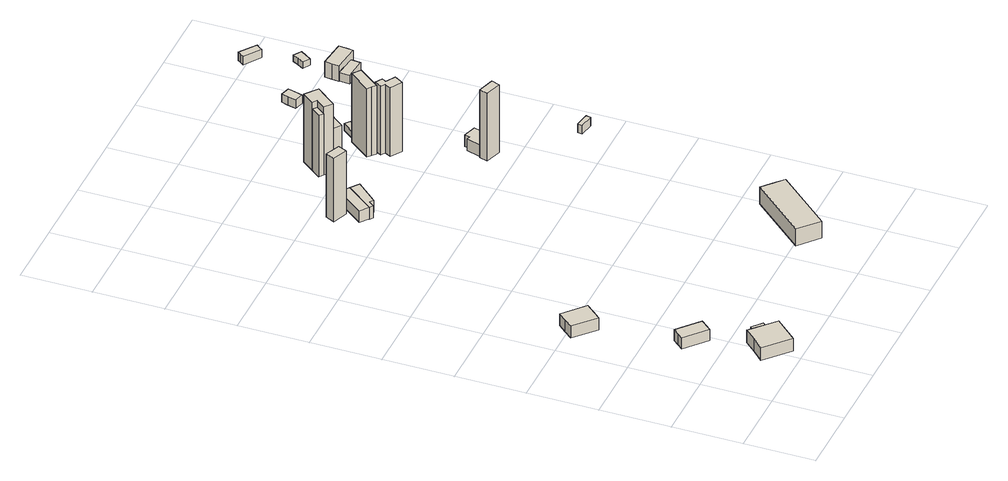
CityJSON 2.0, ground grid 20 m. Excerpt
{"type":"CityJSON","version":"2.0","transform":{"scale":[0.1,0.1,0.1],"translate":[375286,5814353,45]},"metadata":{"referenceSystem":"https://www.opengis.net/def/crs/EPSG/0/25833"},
"CityObjects":{
"building1":{"type":"Building","attributes":{"Gemeindeschluessel":"11000005","BezugspunktDach":"2200","function":"31001_1010","measuredHeight":4.21,"storeysAboveGround":1},"address":[{"country":"Germany","locality":"Berlin","thoroughfareNumber":"213","thoroughfareName":"Kladower Damm"}],"geometry":[{"type":"Solid","lod":"1","boundaries":[[[[0,1,2,3,4,5,6]],[[7,8,9,10,11,12,13]],[[7,13,6,5]],[[8,7,5,4]],[[9,8,4,3]],[[10,9,3,2]],[[11,10,2,1]],[[12,11,1,0]],[[13,12,0,6]]]]}]},
"building2":{"type":"Building","attributes":{"Gemeindeschluessel":"11000005","BezugspunktDach":"2200","function":"31001_2074","measuredHeight":3.84,"storeysAboveGround":1},"address":[{"country":"Germany","locality":"Berlin","thoroughfareNumber":"213 (2)","thoroughfareName":"Kladower Damm"}],"geometry":[{"type":"Solid","lod":"1","boundaries":[[[[14,15,16,17,18]],[[19,20,21,22,23]],[[19,23,18,17]],[[20,19,17,16]],[[21,20,16,15]],[[22,21,15,14]],[[23,22,14,18]]]]}]},
"building3":{"type":"Building","attributes":{"Gemeindeschluessel":"11000005","BezugspunktDach":"2200","function":"51009_1610","measuredHeight":3.18,"storeysAboveGround":0},"address":[{"country":"Germany","locality":"Berlin"}],"geometry":[{"type":"Solid","lod":"1","boundaries":[[[[24,25,26,27]],[[28,29,10,9]],[[28,9,27,26]],[[29,28,26,25]],[[10,29,25,24]],[[9,10,24,27]]]]}]},
"building4":{"type":"Building","attributes":{"Gemeindeschluessel":"11000005","BezugspunktDach":"2200","function":"31001_2081","measuredHeight":4.23,"storeysAboveGround":1},"address":[{"country":"Germany","locality":"Berlin","thoroughfareNumber":"213 (1)","thoroughfareName":"Kladower Damm"}],"geometry":[{"type":"Solid","lod":"1","boundaries":[[[[30,31,32,33,34,35]],[[36,37,38,39,40,41]],[[36,41,35,34]],[[37,36,34,33]],[[38,37,33,32]],[[39,38,32,31]],[[40,39,31,30]],[[41,40,30,35]]]]}]},
"building5":{"type":"Building","attributes":{"Gemeindeschluessel":"11000005","BezugspunktDach":"2200","function":"51009_1611","measuredHeight":20.14,"storeysAboveGround":0},"address":[{"country":"Germany","locality":"Berlin"}],"geometry":[{"type":"Solid","lod":"1","boundaries":[[[[42,43,44,45]],[[46,47,48,49]],[[46,49,45,44]],[[47,46,44,43]],[[48,47,43,42]],[[49,48,42,45]]]]}]},
"building6":{"type":"Building","attributes":{"Gemeindeschluessel":"11000005","BezugspunktDach":"2200","function":"31001_1312","measuredHeight":3.66,"storeysAboveGround":1},"address":[{"country":"Germany","locality":"Berlin","thoroughfareNumber":"199 (2)","thoroughfareName":"Kladower Damm"}],"geometry":[{"type":"Solid","lod":"1","boundaries":[[[[50,51,52,53]],[[54,55,56,57]],[[54,57,53,52]],[[55,54,52,51]],[[56,55,51,50]],[[57,56,50,53]]]]}]},
"building7":{"type":"Building","attributes":{"Gemeindeschluessel":"11000005","BezugspunktDach":"2200","function":"51009_1610","measuredHeight":3.73,"storeysAboveGround":0},"address":[{"country":"Germany","locality":"Berlin"}],"geometry":[{"type":"Solid","lod":"1","boundaries":[[[[58,59,60,61,51,50]],[[62,63,64,65,66,67]],[[62,67,50,51]],[[63,62,51,61]],[[64,63,61,60]],[[65,64,60,59]],[[66,65,59,58]],[[67,66,58,50]]]]}]},
"building8":{"type":"Building","attributes":{"Gemeindeschluessel":"11000005","BezugspunktDach":"2200","function":"31001_2074","measuredHeight":6.5,"storeysAboveGround":1},"address":[{"country":"Germany","locality":"Berlin","thoroughfareNumber":"213 (4)","thoroughfareName":"Kladower Damm"}],"geometry":[{"type":"Solid","lod":"1","boundaries":[[[[68,69,70,71,72]],[[73,74,75,76,77]],[[73,77,72,71]],[[74,73,71,70]],[[75,74,70,69]],[[76,75,69,68]],[[77,76,68,72]]]]}]},
"building9":{"type":"Building","attributes":{"Gemeindeschluessel":"11000005","BezugspunktDach":"2200","function":"51009_1610","measuredHeight":19.41,"storeysAboveGround":0},"address":[{"country":"Germany","locality":"Berlin"}],"geometry":[{"type":"Solid","lod":"1","boundaries":[[[[78,79,80,81]],[[82,83,84,85]],[[82,85,81,80]],[[83,82,80,79]],[[84,83,79,78]],[[85,84,78,81]]]]}]},
"building10":{"type":"Building","attributes":{"Gemeindeschluessel":"11000005","BezugspunktDach":"2200","function":"31001_1312","measuredHeight":21.62,"storeysAboveGround":1},"address":[{"country":"Germany","locality":"Berlin","thoroughfareNumber":"199, 201, 203","thoroughfareName":"Kladower Damm"}],"geometry":[{"type":"Solid","lod":"1","boundaries":[[[[86,87,88,89,90,91]],[[83,82,92,93,94,84]],[[83,84,91,90]],[[82,83,90,89]],[[92,82,89,88]],[[93,92,88,87]],[[94,93,87,86]],[[84,94,86,91]]]]}]},
"building11":{"type":"Building","attributes":{"Gemeindeschluessel":"11000005","BezugspunktDach":"2200","function":"51009_1610","measuredHeight":13.81,"storeysAboveGround":0},"address":[{"country":"Germany","locality":"Berlin"}],"geometry":[{"type":"Solid","lod":"1","boundaries":[[[[95,96,97,98]],[[93,99,100,94]],[[93,94,98,97]],[[99,93,97,96]],[[100,99,96,95]],[[94,100,95,98]]]]}]},
"building12":{"type":"Building","attributes":{"Gemeindeschluessel":"11000005","BezugspunktDach":"2200","function":"31001_1000","measuredHeight":21.85,"storeysAboveGround":1},"address":[{"country":"Germany","locality":"Berlin","thoroughfareNumber":"199 (4)","thoroughfareName":"Kladower Damm"}],"geometry":[{"type":"Solid","lod":"1","boundaries":[[[[101,102,103,104,105,106,107,108]],[[109,110,111,112,113,114,115,116]],[[109,116,108,107]],[[110,109,107,106]],[[111,110,106,105]],[[112,111,105,104]],[[113,112,104,103]],[[114,113,103,102]],[[115,114,102,101]],[[116,115,101,108]]]]}]},
"building13":{"type":"Building","attributes":{"Gemeindeschluessel":"11000005","BezugspunktDach":"2200","function":"51009_1610","measuredHeight":21.96,"storeysAboveGround":0},"address":[{"country":"Germany","locality":"Berlin"}],"geometry":[{"type":"Solid","lod":"1","boundaries":[[[[117,118,119,120,121,122,123]],[[124,125,126,127,128,129,130]],[[124,130,123,122]],[[125,124,122,121]],[[126,125,121,120]],[[127,126,120,119]],[[128,127,119,118]],[[129,128,118,117]],[[130,129,117,123]]]]}]},
"building14":{"type":"Building","attributes":{"Gemeindeschluessel":"11000005","BezugspunktDach":"2200","function":"51009_1610","measuredHeight":21.55,"storeysAboveGround":0},"address":[{"country":"Germany","locality":"Berlin"}],"geometry":[{"type":"Solid","lod":"1","boundaries":[[[[131,132,133,134]],[[135,136,137,138]],[[135,138,134,133]],[[136,135,133,132]],[[137,136,132,131]],[[138,137,131,134]]]]}]},
"building15":{"type":"Building","attributes":{"Gemeindeschluessel":"11000005","BezugspunktDach":"2200","function":"31001_1312","measuredHeight":3.73,"storeysAboveGround":1},"address":[{"country":"Germany","locality":"Berlin","thoroughfareNumber":"199 (10)","thoroughfareName":"Kladower Damm"}],"geometry":[{"type":"Solid","lod":"1","boundaries":[[[[139,140,141,142,143,144]],[[145,146,147,148,149,150]],[[145,150,144,143]],[[146,145,143,142]],[[147,146,142,141]],[[148,147,141,140]],[[149,148,140,139]],[[150,149,139,144]]]]}]},
"building16":{"type":"Building","attributes":{"Gemeindeschluessel":"11000005","BezugspunktDach":"2200","function":"31001_1000","measuredHeight":2.06,"storeysAboveGround":1},"address":[{"country":"Germany","locality":"Berlin","thoroughfareNumber":"199 (3)","thoroughfareName":"Kladower Damm"}],"geometry":[{"type":"Solid","lod":"1","boundaries":[[[[151,152,153,154]],[[155,156,157,158]],[[155,158,154,153]],[[156,155,153,152]],[[157,156,152,151]],[[158,157,151,154]]]]}]},
"building17":{"type":"Building","attributes":{"Gemeindeschluessel":"11000005","BezugspunktDach":"2200","function":"31001_1312","measuredHeight":3.86,"storeysAboveGround":1},"address":[{"country":"Germany","locality":"Berlin","thoroughfareNumber":"199 (5)","thoroughfareName":"Kladower Damm"}],"geometry":[{"type":"Solid","lod":"1","boundaries":[[[[159,160,161,162,163]],[[164,165,166,167,168]],[[164,168,163,162]],[[165,164,162,161]],[[166,165,161,160]],[[167,166,160,159]],[[168,167,159,163]]]]}]},
"building18":{"type":"Building","attributes":{"Gemeindeschluessel":"11000005","BezugspunktDach":"2200","function":"31001_1000","measuredHeight":3.19,"storeysAboveGround":1},"address":[{"country":"Germany","locality":"Berlin","thoroughfareNumber":"199 (6)","thoroughfareName":"Kladower Damm"}],"geometry":[{"type":"Solid","lod":"1","boundaries":[[[[169,170,171,172,173]],[[174,175,176,177,178]],[[174,178,173,172]],[[175,174,172,171]],[[176,175,171,170]],[[177,176,170,169]],[[178,177,169,173]]]]}]},
"building19":{"type":"Building","attributes":{"Gemeindeschluessel":"11000005","BezugspunktDach":"2200","function":"51009_1610","measuredHeight":2.81,"storeysAboveGround":0},"address":[{"country":"Germany","locality":"Berlin"}],"geometry":[{"type":"Solid","lod":"1","boundaries":[[[[179,180,181,182]],[[183,184,185,186]],[[183,186,182,181]],[[184,183,181,180]],[[185,184,180,179]],[[186,185,179,182]]]]}]},
"building20":{"type":"Building","attributes":{"Gemeindeschluessel":"11000005","BezugspunktDach":"2200","function":"51009_1610","measuredHeight":3.33,"storeysAboveGround":0},"address":[{"country":"Germany","locality":"Berlin"}],"geometry":[{"type":"Solid","lod":"1","boundaries":[[[[187,188,189,190]],[[191,192,193,194]],[[191,194,190,189]],[[192,191,189,188]],[[193,192,188,187]],[[194,193,187,190]]]]}]},
"building21":{"type":"Building","attributes":{"Gemeindeschluessel":"11000005","BezugspunktDach":"2200","function":"31001_1312","measuredHeight":5.62,"storeysAboveGround":1},"address":[{"country":"Germany","locality":"Berlin","thoroughfareNumber":"199 (9)","thoroughfareName":"Kladower Damm"}],"geometry":[{"type":"Solid","lod":"1","boundaries":[[[[195,196,197,198,199,200]],[[201,202,203,204,205,206]],[[201,206,200,199]],[[202,201,199,198]],[[203,202,198,197]],[[204,203,197,196]],[[205,204,196,195]],[[206,205,195,200]]]]}]},
"building22":{"type":"Building","attributes":{"Gemeindeschluessel":"11000005","BezugspunktDach":"2200","function":"31001_1000","measuredHeight":2.46,"storeysAboveGround":1},"address":[{"country":"Germany","locality":"Berlin","thoroughfareNumber":"199 (8)","thoroughfareName":"Kladower Damm"}],"geometry":[{"type":"Solid","lod":"1","boundaries":[[[[207,208,209,210,211]],[[212,213,214,215,216]],[[212,216,211,210]],[[213,212,210,209]],[[214,213,209,208]],[[215,214,208,207]],[[216,215,207,211]]]]}]},
"building23":{"type":"Building","attributes":{"Gemeindeschluessel":"11000005","BezugspunktDach":"2200","function":"31001_1000","measuredHeight":2.88,"storeysAboveGround":1},"address":[{"country":"Germany","locality":"Berlin","thoroughfareNumber":"199 (7)","thoroughfareName":"Kladower Damm"}],"geometry":[{"type":"Solid","lod":"1","boundaries":[[[[217,218,219,220,221,222]],[[223,224,225,226,227,228]],[[223,228,222,221]],[[224,223,221,220]],[[225,224,220,219]],[[226,225,219,218]],[[227,226,218,217]],[[228,227,217,222]]]]}]}
},
"vertices":[
[160,5,101],[218,68,101],[193,91,101],[165,116,101],[150,130,101],[121,98,101],[91,67,101],[121,98,62],[150,130,62],[165,116,62],[193,91,62],[218,68,62],[160,5,62],[91,67,62],
[124,222,96],[151,253,96],[90,306,96],[77,290,96],[63,275,96],[77,290,61],[90,306,61],[151,253,61],[124,222,61],[63,275,61],
[193,91,94],[204,105,94],[177,129,94],[165,116,94],[177,129,62],[204,105,62],
[69,507,94],[89,530,94],[109,553,94],[49,606,94],[29,583,94],[9,561,94],[29,583,56],[49,606,56],[109,553,56],[89,530,56],[69,507,56],[9,561,56],
[315,1302,245],[326,1328,245],[284,1346,245],[272,1320,245],[284,1346,44],[326,1328,44],[315,1302,44],[272,1320,44],
[324,1242,76],[385,1321,76],[361,1339,76],[300,1261,76],[361,1339,39],[385,1321,39],[324,1242,39],[300,1261,39],
[333,1235,76],[346,1251,76],[356,1243,76],[409,1302,76],[385,1321,38],[409,1302,38],[356,1243,38],[346,1251,38],[333,1235,38],[324,1242,38],
[658,123,105],[795,278,105],[767,302,105],[739,327,105],[602,173,105],[739,327,52],[767,302,52],[795,278,52],[658,123,52],[602,173,52],
[441,1414,248],[461,1440,248],[449,1450,248],[428,1424,248],[449,1450,53],[461,1440,53],[441,1414,53],[428,1424,53],
[463,1397,269],[510,1456,269],[475,1483,269],[449,1450,269],[461,1440,269],[441,1414,269],[475,1483,53],[510,1456,53],[463,1397,53],
[483,1381,191],[530,1440,191],[510,1456,191],[463,1397,191],[530,1440,53],[483,1381,53],
[592,1304,269],[582,1287,269],[615,1266,269],[631,1292,269],[604,1308,269],[611,1320,269],[591,1332,269],[579,1312,269],[591,1332,51],[611,1320,51],[604,1308,51],[631,1292,51],[615,1266,51],[582,1287,51],[592,1304,51],[579,1312,51],
[565,1331,271],[576,1322,271],[624,1384,271],[612,1393,271],[608,1396,271],[601,1401,271],[554,1340,271],[601,1401,54],[608,1396,54],[612,1393,54],[624,1384,54],[576,1322,54],[565,1331,54],[554,1340,54],
[729,1043,245],[737,1067,245],[689,1082,245],[682,1058,245],[689,1082,30],[737,1067,30],[729,1043,30],[682,1058,30],
[737,1067,70],[754,1122,70],[716,1134,70],[712,1119,70],[702,1122,70],[689,1082,70],[702,1122,33],[712,1119,33],[716,1134,33],[754,1122,33],[737,1067,33],[689,1082,33],
[624,1384,76],[655,1426,76],[640,1437,76],[608,1396,76],[640,1437,55],[655,1426,55],[624,1384,55],[608,1396,55],
[707,1339,85],[737,1363,85],[767,1388,85],[730,1433,85],[670,1385,85],[730,1433,54],[767,1388,54],[737,1363,54],[707,1339,54],[670,1385,54],
[711,1581,80],[723,1624,80],[696,1632,80],[690,1611,80],[684,1589,80],[690,1611,54],[696,1632,54],[723,1624,54],[711,1581,54],[684,1589,54],
[948,878,38],[950,891,38],[909,898,38],[907,885,38],[909,898,10],[950,891,10],[948,878,10],[907,885,10],
[898,1494,80],[901,1523,80],[839,1529,80],[836,1500,80],[839,1529,52],[901,1523,52],[898,1494,52],[836,1500,52],
[916,1521,100],[918,1542,100],[920,1563,100],[843,1571,100],[841,1550,100],[839,1529,100],[841,1550,51],[843,1571,51],[920,1563,51],[918,1542,51],[916,1521,51],[839,1529,51],
[876,1625,72],[897,1657,72],[876,1671,72],[866,1654,72],[856,1638,72],[866,1654,52],[876,1671,52],[897,1657,52],[876,1625,52],[856,1638,52],
[860,1752,79],[866,1761,79],[873,1770,79],[826,1804,79],[819,1794,79],[813,1785,79],[819,1794,53],[826,1804,53],[873,1770,53],[866,1761,53],[860,1752,53],[813,1785,53]
]}
